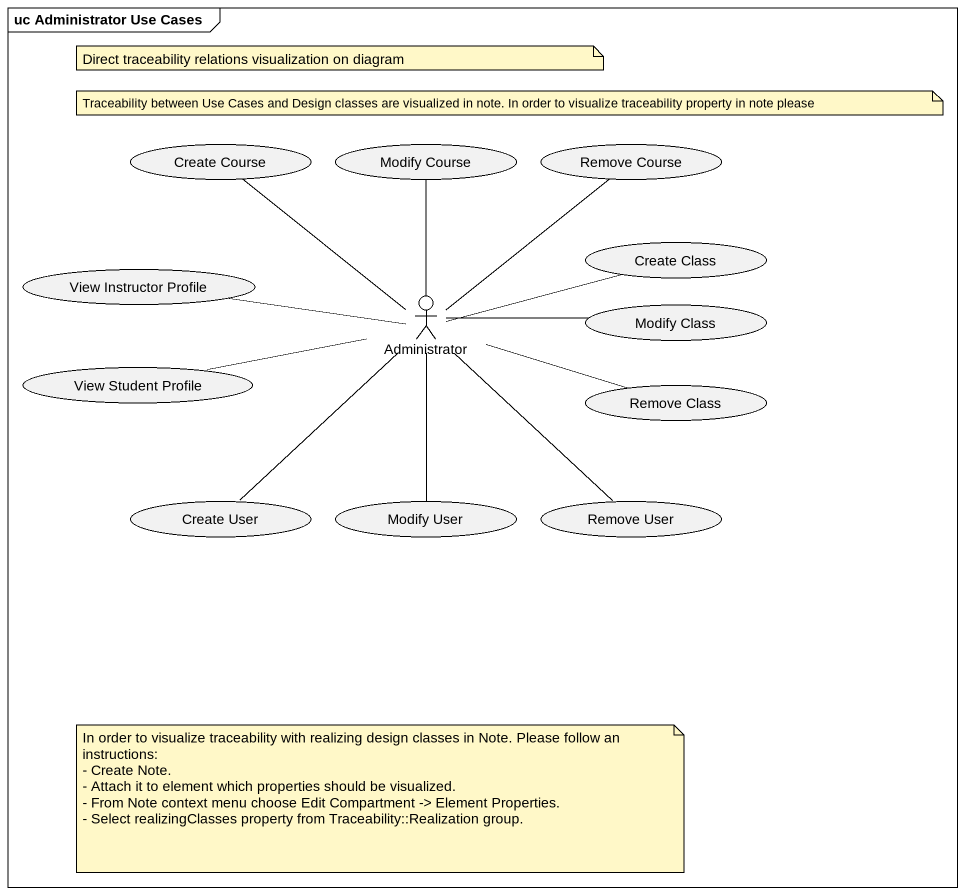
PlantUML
@startuml
mainframe uc Administrator Use Cases
usecase "Create Course" as Create_Course
usecase "Modify Course" as Modify_Course
usecase "Remove Course" as Remove_Course
usecase "Create Class" as Create_Class
usecase "View Instructor Profile" as View_Instructor_Profile
actor Administrator
usecase "Modify Class" as Modify_Class
usecase "View Student Profile" as View_Student_Profile
usecase "Remove Class" as Remove_Class
usecase "Create User" as Create_User
usecase "Modify User" as Modify_User
usecase "Remove User" as Remove_User
Administrator -up- Create_Course
Administrator -up- Modify_Course
Administrator -up- Remove_Course
Administrator -right- Create_Class
Administrator -left- View_Instructor_Profile
Administrator -right- Modify_Class
Administrator -left- View_Student_Profile
Administrator -right- Remove_Class
Administrator -- Create_User
Administrator -- Modify_User
Administrator -- Remove_User
note as N1
  Direct traceability relations visualization on diagram
end note
note as N2
  Traceability between Use Cases and Design classes are visualized in note. In order to visualize traceability property in note please
end note
note as N3
  In order to visualize traceability with realizing design classes in Note. Please follow an instructions:
  - Create Note.
  - Attach it to element which properties should be visualized.
  - From Note context menu choose Edit Compartment -> Element Properties.
  - Select realizingClasses property from Traceability::Realization group.
end note
@enduml
